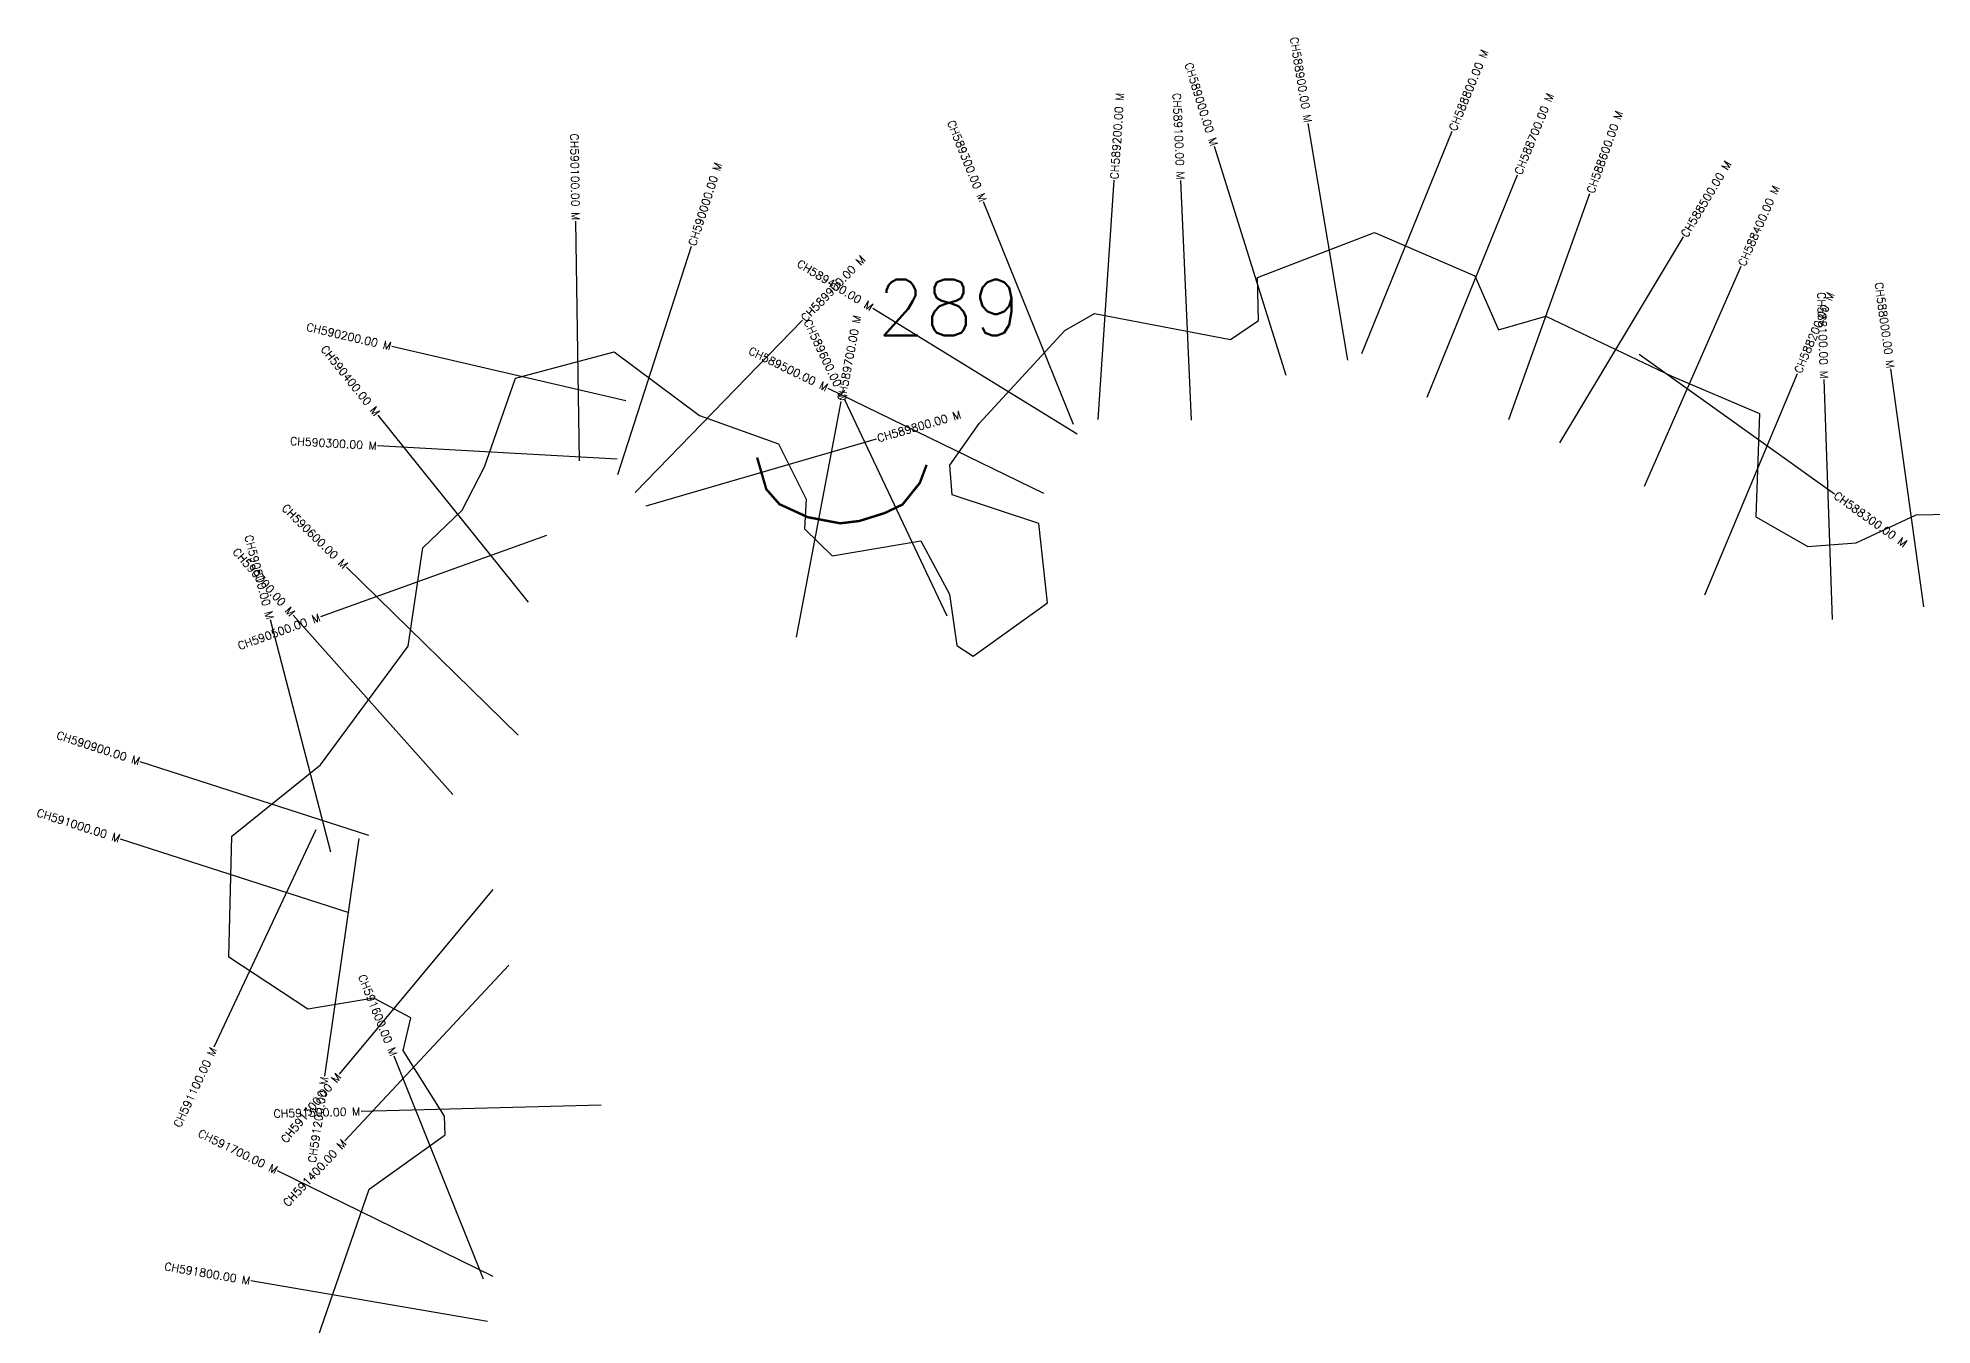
# Model space of a CAD drawing. Header units: metres. Extents: x 320261 to 325169, y 1832900 to 1837216.
# Drawn here: x 320261 to 322628, y 1835607 to 1837216 of the extents above; entities that cross this region are included whole.
import ezdxf
from ezdxf.enums import TextEntityAlignment as Align

# ---------------------------------------------------------------- set-up
doc = ezdxf.new("R2010")
doc.units = ezdxf.units.M
for name, color, linetype in [('CS', 134, 'Continuous'), ('CSMark', 6, 'Continuous'), ('NATURALLY PROTECTED', 3, 'Continuous')]:
    doc.layers.add(name, color=color, linetype=linetype)
doc.styles.get("Standard").update_dxf_attribs({"font": 'simplex.shx'})

msp = doc.modelspace()

# ---------------------------------------------------------------- linework, layer by layer
at = {"color": 6, "flags": 128}
msp.add_lwpolyline([(320603.2, 1835570.1), (320675.1, 1835777.3), (320770.1, 1835845.1), (320769.1, 1835868.4), (320717.6, 1835950.5), (320726.8, 1835991.3), (320680.7, 1836015.9), (320598.1, 1836002.3), (320499.7, 1836067), (320503.4, 1836218.6), (320614, 1836307.6), (320723.5, 1836455.8), (320742.1, 1836578.8), (320791.2, 1836625.9), (320819, 1836680.2), (320857.6, 1836790.9), (320981.2, 1836823.9), (321087.8, 1836744.3), (321186.6, 1836708.8), (321220.9, 1836639.6), (321218.9, 1836602.5), (321253.4, 1836569), (321364.2, 1836587.6), (321400.2, 1836521.1), (321409.4, 1836456.6), (321429.6, 1836443.3), (321522.4, 1836510), (321511.6, 1836609.3), (321403.3, 1836645), (321400.7, 1836682.3), (321437, 1836734.4), (321544.1, 1836850.4), (321581.4, 1836871.8), (321751.2, 1836839.2), (321786.3, 1836862.9), (321785.2, 1836916.7), (321931.1, 1836972.9), (322056.8, 1836919), (322086.1, 1836851.4), (322145.5, 1836868.3), (322302.7, 1836793.3), (322412.5, 1836746.7), (322407.7, 1836617.5), (322472.7, 1836580.5), (322533.3, 1836585.1), (322608.1, 1836620.2), (322734.3, 1836622.7)], dxfattribs=at)
at = {"layer": 'CS'}
for p, q in [((321897.7, 1836813.5), (321848.4, 1837109.4)), ((321915.2, 1836821.8), (322028.1, 1837099.8)), ((321821, 1836794.3), (321731.3, 1837080.6)), ((321585.7, 1836739.2), (321605.9, 1837038.5)), ((321702.4, 1836738.4), (321689, 1837038.1)), ((321997.2, 1836767.2), (322110.1, 1837045.2)), ((321555.1, 1836733.1), (321442.6, 1837011.2)), ((322099, 1836739.2), (322200.3, 1837021.6)), ((320937.7, 1836687.4), (320933, 1836987.3)), ((320985.8, 1836670.4), (321077.9, 1836955.9)), ((322163, 1836710.1), (322317.2, 1836967.4)), ((322268.6, 1836656.1), (322389.3, 1836930.8)), ((321007.5, 1836647.9), (321216.3, 1836863.3)), ((321559.8, 1836721.1), (321304.3, 1836878.2)), ((320995.6, 1836762.5), (320703.4, 1836830.5)), ((322262.1, 1836820.8), (322506.2, 1836646.4)), ((322343.8, 1836520.1), (322459.6, 1836796.9)), ((322503.4, 1836489.3), (322493.3, 1836789.2)), ((322617.5, 1836505.2), (322576.4, 1836802.4)), ((321518.2, 1836646.7), (321248.5, 1836778.1)), ((321397.4, 1836493.4), (321269, 1836764.6)), ((320874.1, 1836510.8), (320686.1, 1836744.7)), ((321209.1, 1836467.1), (321264.6, 1836761.9)), ((320984.9, 1836689.7), (320685.3, 1836706.4)), ((321021, 1836631.3), (321309, 1836715.2)), ((320896.5, 1836594.2), (320614.2, 1836492.7)), ((320861, 1836344.8), (320646.5, 1836554.6)), ((320627.1, 1836198.5), (320551.6, 1836488.8)), ((320779.3, 1836270.6), (320580, 1836494.8)), ((320674.4, 1836219.3), (320388.9, 1836311.5)), ((320608.2, 1836226.2), (320480.9, 1835954.5)), ((320649.8, 1836122.7), (320364.3, 1836214.8)), ((320662, 1836215.5), (320619.1, 1835918.6)), ((320829.5, 1836151.6), (320637.5, 1835921.1)), ((320849.4, 1836057), (320644.6, 1835837.8)), ((320817.6, 1835664.8), (320706.2, 1835943.3)), ((320964.7, 1835882.1), (320664.8, 1835874.4)), ((320829.9, 1835668.1), (320560.5, 1835800)), ((320822.8, 1835612), (320527, 1835662.5))]:
    msp.add_line(p, q, dxfattribs=at)
at = {"layer": 'NATURALLY PROTECTED', "const_width": 3, "flags": 128}
msp.add_lwpolyline([(321371.5, 1836682.5), (321363, 1836659.9), (321341.3, 1836632.9), (321319.1, 1836622.3), (321287.5, 1836612.4), (321263.6, 1836609.5), (321223.2, 1836617.1), (321187.6, 1836633.4), (321171.2, 1836652.1), (321159.7, 1836691.7)], dxfattribs=at)

# ---------------------------------------------------------------- texts
at = {"insert": (321309.5, 1836914.3), "char_height": 70, "attachment_point": 1}
msp.add_mtext_dynamic_manual_height_columns('289', width=95.172, gutter_width=1, heights=[0], dxfattribs=at)
at = {"layer": 'CSMark'}
for s, rotation, p in [('CH588900.00 M', 279.4582, (321848.3, 1837110.4)), ('CH589000.00 M', 287.3859, (321731, 1837081.5)), ('CH589100.00 M', 272.5625, (321689, 1837039.1)), ('CH590100.00 M', 270.8923, (320933, 1836988.3)), ('CH589300.00 M', 292.0168, (321442.3, 1837012.1)), ('CH589400.00 M', 328.4114, (321303.4, 1836878.7)), ('CH588000.00 M', 277.8768, (322576.2, 1836803.4)), ('CH588100.00 M', 271.9408, (322493.2, 1836790.2)), ('CH590200.00 M', 346.9023, (320702.4, 1836830.7)), ('CH589600.00 M', 295.3348, (321268.6, 1836765.5)), ('CH590400.00 M', 308.7834, (320685.5, 1836745.5)), ('CH589500.00 M', 334.0303, (321247.6, 1836778.6)), ('CH590300.00 M', 356.8178, (320684.4, 1836706.4)), ('CH590600.00 M', 315.645, (320645.8, 1836555.3)), ('CH590700.00 M', 311.6501, (320579.3, 1836495.5)), ('CH590800.00 M', 284.59, (320551.3, 1836489.8)), ('CH590500.00 M', 19.7763, (320613.3, 1836492.4)), ('CH590900.00 M', 342.0872, (320388, 1836311.8)), ('CH591000.00 M', 342.1318, (320363.3, 1836215.1)), ('CH591600.00 M', 291.7926, (320705.9, 1835944.3)), ('CH591100.00 M', 64.8962, (320480.5, 1835953.6)), ('CH591300.00 M', 50.2073, (320636.8, 1835920.3)), ('CH591200.00 M', 81.7773, (320618.9, 1835917.6)), ('CH591500.00 M', 1.4707, (320663.8, 1835874.4)), ('CH591700.00 M', 333.9136, (320559.6, 1835800.4)), ('CH591400.00 M', 46.9438, (320643.9, 1835837)), ('CH591800.00 M', 350.308, (320526.1, 1835662.7))]:
    msp.add_text(s, height=10, rotation=rotation, dxfattribs=at).set_placement(p, align=Align.MIDDLE_RIGHT)
for s, rotation, p in [('CH588800.00 M', 67.899, (322028.5, 1837100.7)), ('CH589200.00 M', 86.1502, (321606, 1837039.5)), ('CH588700.00 M', 67.8999, (322110.4, 1837046.1)), ('CH588600.00 M', 70.2528, (322200.7, 1837022.5)), ('CH590000.00 M', 72.1295, (321078.2, 1836956.8)), ('CH588500.00 M', 59.0647, (322317.7, 1836968.3)), ('CH588400.00 M', 66.2814, (322389.7, 1836931.7)), ('CH589900.00 M', 45.8815, (321217, 1836864)), ('CH588200.00 M', 67.2956, (322460, 1836797.8)), ('CH589700.00 M', 79.335, (321264.8, 1836762.9)), ('CH589800.00 M', 16.2398, (321310, 1836715.5)), ('CH588300.00 M', 324.4493, (322507, 1836645.8))]:
    msp.add_text(s, height=10, rotation=rotation, dxfattribs=at).set_placement(p, align=Align.MIDDLE_LEFT)

doc.saveas('drawing.dxf')
